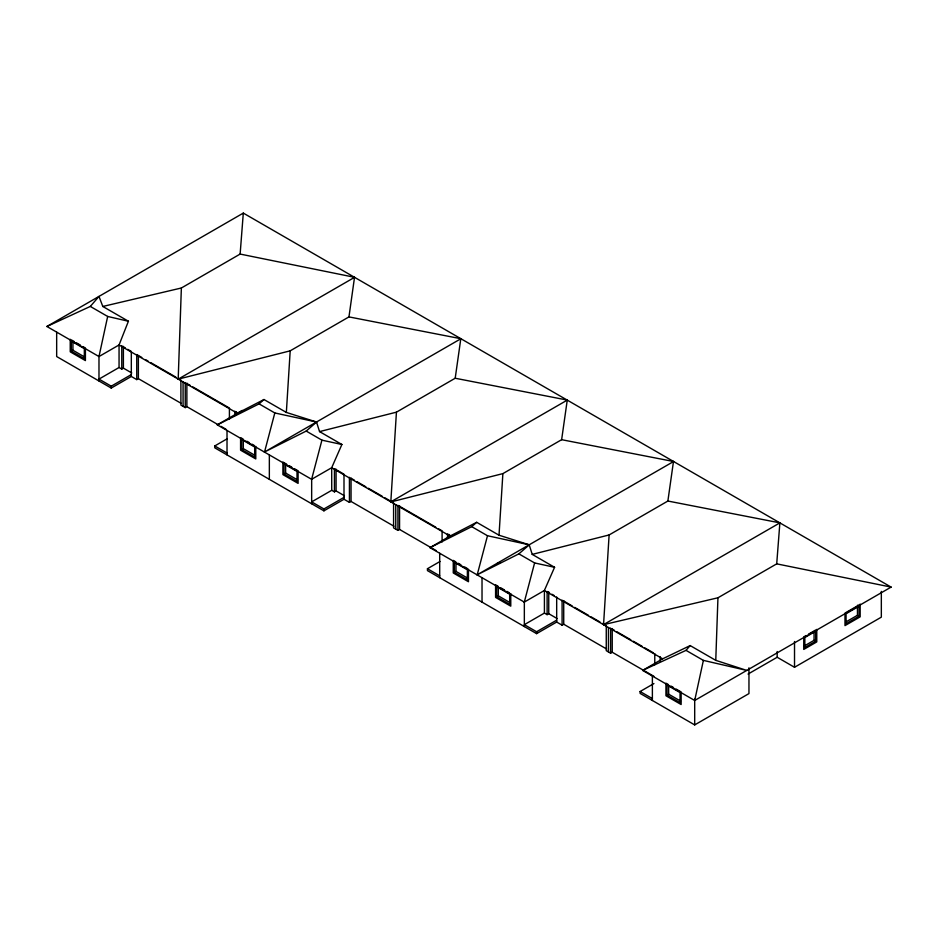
<?xml version="1.0" encoding="UTF-8"?>
<svg xmlns="http://www.w3.org/2000/svg" width="938" height="938" viewBox="0 0 938 938"><rect width="100%" height="100%" fill="white"/><g stroke="black" fill="none" stroke-linecap="round" stroke-linejoin="round"><path stroke-width="1.41" d="M178.197 379.104L181.362 288.001L240.128 254.069L354.529 277.296L348.959 316.903L290.194 350.835L178.243 379.128L354.576 277.331M715.764 660.352L717.945 597.787L776.711 563.855L891.1 587.094L694.695 700.475L642.612 670.412L662.685 658.816L690.169 645.579L715.764 660.352L746.789 670.412L703.383 660.387L686.018 650.362L642.612 670.412M348.959 316.903L460.91 338.724L264.422 452.057L306.198 431.07L316.587 422.041L286.348 412.427L290.194 350.835M567.15 400.057L455.2 378.237L396.434 412.169L390.818 501.865L567.256 400.116L561.639 439.688L502.874 473.62L390.923 501.924M497.257 563.316L500.06 562.519M499.016 535.211L476.68 522.314L450.052 536.055L429.979 547.651L524.295 602.102L544.368 590.506L554.569 567.291L532.233 554.393L529.184 544.779L499.016 535.211L502.874 473.62M717.945 597.787L603.556 624.673L609.114 534.953L667.879 501.033L779.83 522.853M240.128 254.069L243.305 213.09L891.1 587.094M776.711 563.855L779.877 522.876L603.497 624.649M455.2 378.237L460.816 338.665M667.879 501.033L673.484 461.449M90.306 306.433L98.982 296.408L102.805 306.468L128.412 321.242L119.056 344.961L98.982 356.546L46.9 326.483L90.306 306.433L107.671 316.458L98.982 356.546L98.982 380.98M694.695 700.475L703.383 660.387M264.504 452.104L274.811 412.954L259.076 403.868L217.299 424.855L311.615 479.306L331.689 467.722L341.889 444.495L319.553 431.597L316.505 421.994M311.615 479.306L321.922 440.156L306.198 431.07M477.184 574.9L487.49 535.739L471.755 526.664L429.979 547.651M524.295 602.102L534.601 562.941L518.866 553.866L477.09 574.853L673.59 461.508L561.639 439.688M686.018 650.362L690.169 645.579M259.076 403.868L264 399.529L286.348 412.427M471.755 526.664L476.68 522.314M518.866 553.866L529.267 544.826L487.49 535.739M46.9 326.483L243.305 213.09M71.311 351.199L84.338 358.715L84.338 348.643L71.311 341.127L71.311 351.199L72.941 350.261L84.783 357.097M131.754 372.961L123.394 368.142L121.776 369.08L119.056 367.508L98.982 379.104L111.247 386.186L131.32 374.59M56.667 332.204L56.667 356.546L111.247 388.062L131.32 376.466L136.749 379.609L138.378 378.659L181.28 403.434M178.384 378.589L180.905 380.042L180.905 405.099L185.243 407.608L186.873 406.67L218.425 424.879M217.299 424.855L242.262 410.445M393.948 526.218L351.046 501.455L349.428 502.393L344 499.262L323.927 510.847L214.767 447.825L214.767 445.949L227.313 438.703M241.676 449.56L254.69 457.076L254.69 447.004L241.676 439.488L241.676 449.56L243.305 448.622L255.136 455.446M283.991 473.983L297.018 481.511L297.018 471.427L283.991 463.911L283.991 473.983L285.621 473.045L297.452 479.881M344.434 495.745L336.074 490.926L334.444 491.864L331.735 490.304L311.662 501.889L323.927 508.971L344 497.375M384.756 497.726L393.585 502.827L393.585 527.883L397.923 530.392L399.553 529.454L436.147 550.583M606.628 649.014L563.726 624.239L562.096 625.177L556.68 622.046L536.606 633.642L427.447 570.609L427.447 568.733L439.992 561.487M454.355 572.344L467.37 579.86L467.37 569.788L454.355 562.272L454.355 572.344L455.974 571.406L467.816 578.242M496.671 596.779L509.686 604.295L509.686 594.223L496.671 586.707L496.671 596.779L498.301 595.841L510.131 602.677M557.113 618.541L548.753 613.71L547.124 614.66L544.415 613.089L524.342 624.673L536.606 631.755L556.68 620.17M602.477 623.43L606.265 625.623L606.265 650.679L610.603 653.188L612.233 652.238L653.868 676.286M748.958 667.809L748.958 693.592L694.695 724.91L640.115 693.405L640.115 691.517L653.915 683.556M667.024 695.128L680.05 702.656L680.05 692.572L667.024 685.057L667.024 695.128L668.653 694.19L680.496 701.026M806.117 635.53L803.749 636.89L803.749 649.424L816.775 641.909L816.775 629.375M808.486 634.158L815.591 630.055M859.091 606.194L846.064 613.71L846.064 623.735L859.091 616.219L859.091 606.194L857.461 605.256M748.043 674.07L777.168 657.257L794.521 667.281L881.333 617.157L881.333 591.386M804.417 645.907L814.055 640.337L815.685 641.275L815.685 631.251L804.839 637.523L804.839 647.548L815.685 641.275M845.63 622.117L857.461 615.281L859.091 616.219M264 399.529L237.373 413.271L119.056 344.961L119.056 367.508M319.553 431.597L396.434 412.169M532.233 554.393L609.114 534.953M102.805 306.468L181.362 288.001M274.811 412.954L316.587 422.041M321.922 440.156L341.889 444.495M534.601 562.941L554.569 567.291M107.671 316.458L128.412 321.242M125.352 347.963L121.776 345.899L121.776 369.08M127.744 349.346L131.32 351.41L131.32 376.466M141.79 357.46L136.749 354.541L136.749 379.609M145.578 359.641L148.098 361.095M150.631 362.56L175.863 377.123M187.776 384.005L190.297 385.459M192.818 386.913L229.411 408.042L229.411 419.18M351.949 478.79L354.47 480.244M356.991 481.698L365.832 486.799M368.353 488.264L382.235 496.272M399.189 506.063L435.783 527.191M438.304 528.645L442.091 530.838L442.091 541.965M451.096 536.032L447.52 533.968L447.52 538.306M549.516 592.851L547.124 591.479L547.124 614.66M551.896 594.235L554.288 595.607M563.363 600.848L572.192 605.948M574.724 607.402L588.595 615.422M591.128 616.876L599.957 621.976M611.869 628.847L614.39 630.313M616.911 631.766L630.793 639.775M633.314 641.24L642.155 646.341M644.676 647.795L653.505 652.895M450.052 536.055L331.689 467.722L331.735 490.304M544.368 590.506L662.685 658.816M71.499 339.978L74.032 341.444M76.564 342.898L80.351 345.09M82.884 346.556L85.417 348.021L85.417 360.602L70.233 351.832L70.233 339.251M243.118 439.066L240.585 437.6L240.585 450.181L255.781 458.952L255.781 446.371M246.917 441.259L249.449 442.724M251.982 444.178L254.515 445.644M286.7 464.228L282.913 462.035L282.913 474.616L298.096 483.387L298.096 470.806L294.298 468.613M289.232 465.694L291.765 467.147M455.798 561.85L453.265 560.396L453.265 572.966L468.461 581.748L468.461 569.167M458.33 563.316L460.863 564.782M464.662 566.974L467.194 568.428M498.113 586.285L495.581 584.82L495.581 597.4L510.776 606.171L510.776 593.59M500.646 587.751L504.445 589.943M506.977 591.397L509.51 592.863M668.477 684.646L665.945 683.181L665.945 695.762L681.14 704.532L681.14 691.951L676.075 689.031M671.01 686.1L673.543 687.566M220.946 426.333L225.988 429.252M214.767 445.949L227.019 453.031M427.447 568.733L439.699 575.815M640.115 691.517L652.379 698.599M857.461 606.687L857.461 615.281M814.055 631.743L814.055 640.337M794.521 641.498L794.521 667.281M777.168 651.523L777.168 657.257M694.695 699.138L694.695 724.91M668.653 685.561L668.653 694.19M660.188 656.752L660.188 661.102M654.771 653.622L654.771 664.761M652.379 676.052L652.379 700.487M612.233 628.577L612.233 652.238M610.603 628.12L610.603 653.188M608.434 627.592L608.434 651.933M563.726 600.578L563.726 624.239M562.096 600.121L562.096 625.177M556.68 596.99L556.68 622.046M548.753 591.984L548.753 613.71M544.415 590.53L544.415 613.089M536.606 631.755L536.606 633.642M524.342 602.126L524.342 626.561M498.301 587.2L498.301 595.841M482.026 577.785L482.026 602.126M455.974 562.765L455.974 571.406M449.138 534.472L449.138 537.368M439.699 553.256L439.699 577.691M399.553 505.793L399.553 529.454M397.923 505.336L397.923 530.392M395.754 504.796L395.754 529.138M351.046 477.782L351.046 501.455M349.428 477.336L349.428 502.393M344 499.262L344 474.194L334.444 468.683L334.444 491.864M336.074 469.199L336.074 490.926M323.927 508.971L323.927 510.847M311.662 479.341L311.662 503.765M285.621 464.416L285.621 473.045M269.347 454.989L269.347 479.341M243.305 439.981L243.305 448.622M236.47 411.688L236.47 414.584M234.84 411.172L234.84 415.522M227.019 430.472L227.019 454.907M186.873 382.997L186.873 406.67M185.243 382.552L185.243 407.608M183.074 382.012L183.074 406.353M138.378 356.393L138.378 378.659M123.394 346.403L123.394 368.142M111.247 386.186L111.247 388.062M72.941 341.631L72.941 350.261M860.169 604.318L844.986 613.089L844.986 625.623L860.169 616.852L860.169 604.318"/></g></svg>
